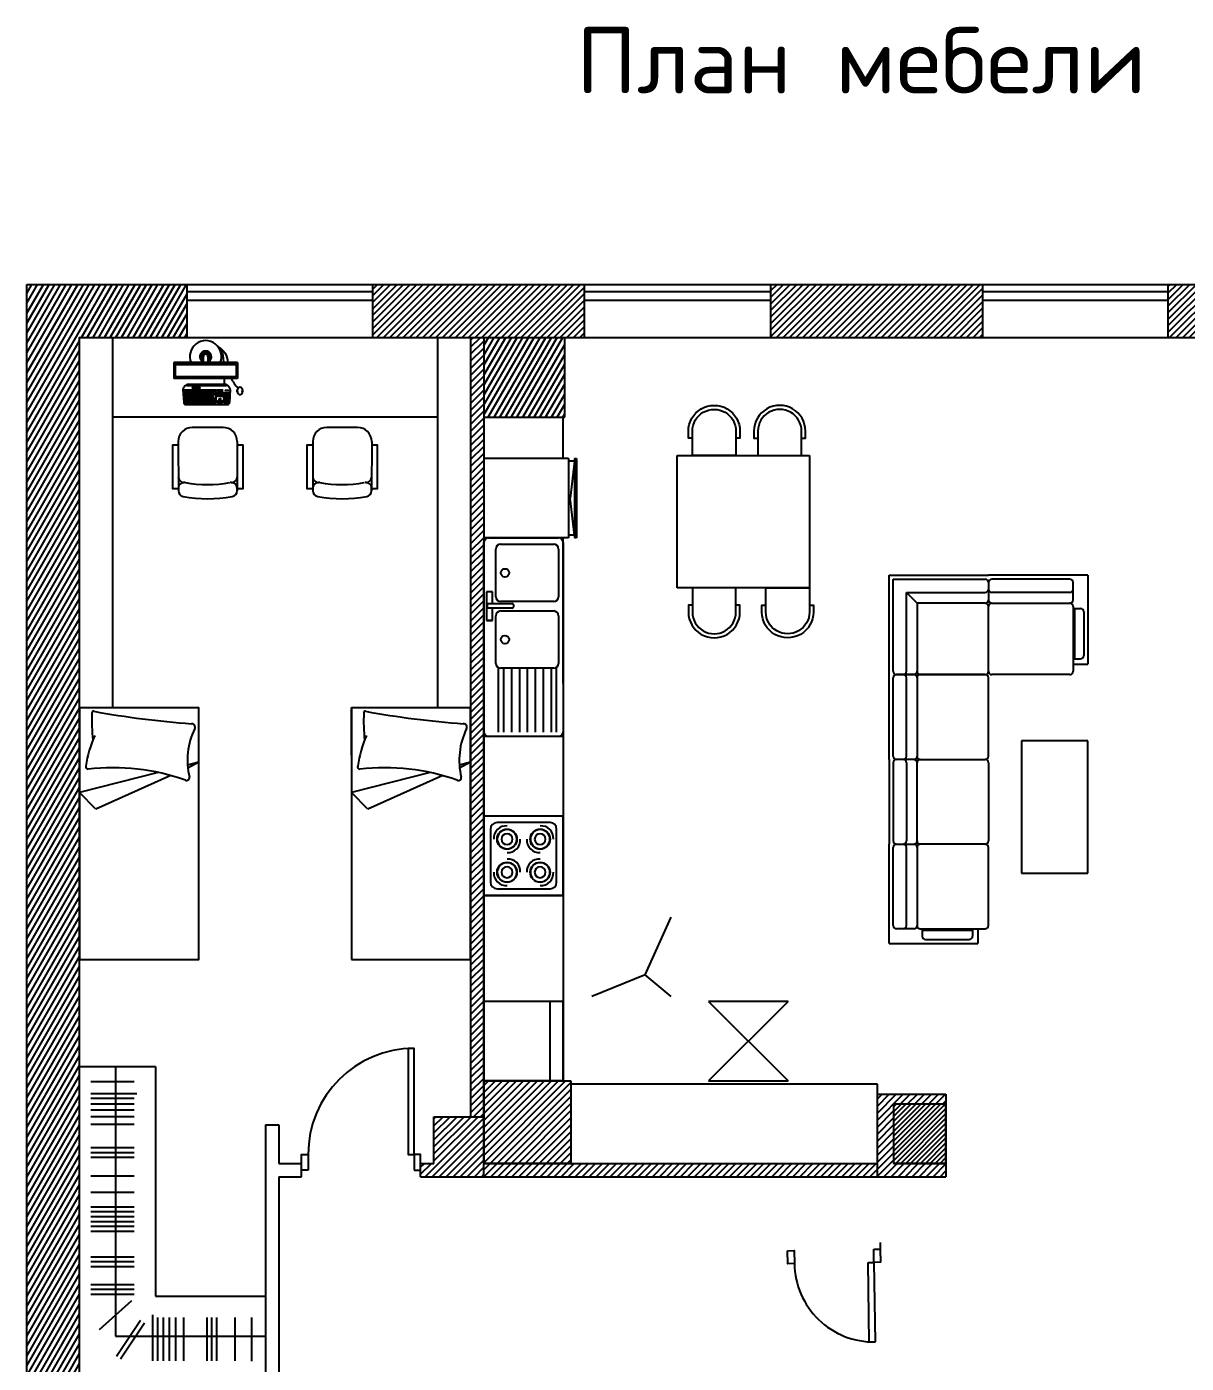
# Model space of a CAD drawing. Header units: millimetres. Extents: x 396 to 72702, y -25197 to 16014.
# Drawn here: x 21377 to 30137, y 5920 to 16014 of the extents above; entities that cross this region are included whole.
import ezdxf

# ---------------------------------------------------------------- set-up
doc = ezdxf.new("R2010")
doc.units = ezdxf.units.MM
doc.header["$MEASUREMENT"] = 0
doc.layers.add('AR doors', color=4, linetype='Continuous')
doc.layers.add('freecads.com', color=7, linetype='Continuous')
doc.styles.add('{18b73a54-fa43-428c-adcb-c1c7bbdf2c84}', font='Simplex.shx')

# ---------------------------------------------------------------- blocks, each defined once
blk = doc.blocks.new('ММГ12')
for p, q in [((-2780, 0), (-2030, 0)), ((-2780, 0), (-2780, -670)), ((-1390, 0), (-2030, 0)), ((-1390, 0), (-750, 0)), ((-750, 0), (0, 0)), ((0, 0), (0, -750)), ((-2670, -185), (-2670, -55)), ((-2645, -30), (-2055, -30)), ((-2030, -55), (-2030, -185)), ((-2030, -55), (-2030, -185)), ((-1415, -30), (-2005, -30)), ((-1390, -185), (-1390, -55)), ((-1390, -185), (-1390, -55)), ((-1365, -30), (-775, -30)), ((-750, -55), (-750, -185)), ((-750, -185), (-750, -55)), ((-725, -30), (-30, -30)), ((-30, -30), (-30, -725)), ((-2645, -130), (-2055, -130)), ((-1415, -130), (-2005, -130)), ((-1365, -130), (-775, -130)), ((-725, -130), (-135, -130)), ((-210, -210), (-132, -132)), ((-135, -130), (-135, -130)), ((-130, -135), (-130, -725)), ((-2750, -275), (-2750, -605)), ((-2680, -250), (-2725, -250)), ((-2680, -250), (-2680, -630)), ((-2670, -235), (-2670, -725)), ((-2055, -210), (-2645, -210)), ((-2030, -725), (-2030, -235)), ((-2030, -725), (-2030, -235)), ((-2005, -210), (-1415, -210)), ((-1390, -235), (-1390, -725)), ((-1390, -235), (-1390, -725)), ((-775, -210), (-1365, -210)), ((-750, -235), (-750, -725)), ((-750, -725), (-750, -235)), ((-210, -210), (-725, -210)), ((-210, -725), (-210, -210)), ((-2670, -670), (-2780, -670)), ((-2680, -630), (-2725, -630)), ((-2645, -750), (-2055, -750)), ((-1415, -750), (-2005, -750)), ((-1365, -750), (-775, -750)), ((-750, -1365), (-750, -775)), ((-725, -750), (-235, -750)), ((-725, -750), (-235, -750)), ((-210, -775), (-210, -1365)), ((-55, -750), (-185, -750)), ((-55, -750), (-185, -750)), ((-130, -1365), (-130, -775)), ((-30, -1365), (-30, -775)), ((0, -1500), (0, -750)), ((-1250, -1000), (-2250, -1000)), ((-2250, -1000), (-2250, -1500)), ((-1250, -1500), (-1250, -1000)), ((-235, -1390), (-725, -1390)), ((-670, -1390), (-670, -1500)), ((-630, -1400), (-630, -1445)), ((-250, -1400), (-630, -1400)), ((-250, -1400), (-250, -1445)), ((-185, -1390), (-55, -1390)), ((-2250, -1500), (-1250, -1500)), ((0, -1500), (-670, -1500)), ((-275, -1470), (-605, -1470))]:
    blk.add_line(p, q)
for centre, start, end in [((-2645, -55), 90, 180), ((-2055, -55), 0, 90), ((-2005, -55), 90, 180), ((-1415, -55), 0, 90), ((-1365, -55), 90, 180), ((-775, -55), 0, 90), ((-725, -55), 90, 180), ((-2645, -105), 180, 270), ((-2645, -185), 180, 270), ((-2055, -105), 270, 0), ((-2055, -185), 270, 0), ((-2005, -105), 180, 270), ((-2005, -185), 180, 270), ((-1415, -105), 270, 0), ((-1415, -185), 270, 0), ((-1365, -105), 180, 270), ((-1365, -185), 180, 270), ((-775, -105), 270, 0), ((-775, -185), 270, 0), ((-725, -105), 180, 270), ((-725, -185), 180, 270), ((-135, -105), 270, 283.0519), ((-105, -135), 166.9481, 180), ((-2725, -275), 90, 180), ((-2645, -235), 90, 180), ((-2055, -235), 0, 90), ((-2005, -235), 90, 180), ((-1415, -235), 0, 90), ((-1365, -235), 90, 180), ((-775, -235), 0, 90), ((-725, -235), 90, 180), ((-2725, -605), 180, 270), ((-2645, -725), 180, 270), ((-2055, -725), 270, 0), ((-2005, -725), 180, 270), ((-1415, -725), 270, 0), ((-1365, -725), 180, 270), ((-775, -725), 270, 0), ((-725, -725), 180, 270), ((-725, -775), 90, 180), ((-235, -725), 270, 0), ((-235, -775), 0, 90), ((-185, -725), 180, 270), ((-185, -775), 90, 180), ((-105, -725), 180, 270), ((-105, -775), 90, 180), ((-55, -725), 270, 0), ((-55, -775), 0, 90), ((-725, -1365), 180, 270), ((-235, -1365), 270, 0), ((-185, -1365), 180, 270), ((-105, -1365), 180, 270), ((-55, -1365), 270, 0), ((-605, -1445), 180, 270), ((-275, -1445), 270, 0)]:
    blk.add_arc(centre, 25, start, end)

msp = doc.modelspace()

# ---------------------------------------------------------------- hatches: boundary and pattern name
at = {"true_color": 0x000000, "transparency": 33554653}
h = msp.add_hatch(dxfattribs=at)
h.set_pattern_fill('ANSI31', color=18, scale=300, angle=15)
h.paths.add_polyline_path([(22506.52, 1142.12), (22506.52, 1542.12), (22116.52, 1542.12), (22116.52, 1817.12), (21776.52, 1817.12), (21776.52, 2242.12), (21776.52, 4142.12), (21776.52, 4940.17), (21776.52, 5225.16), (21776.52, 13667.62), (22587.76, 13667.62), (22587.76, 14067.62), (21376.52, 14067.62), (21376.52, 1142.12)])
at = {"transparency": 33554653}
h = msp.add_hatch(dxfattribs=at)
h.set_pattern_fill('ANSI31', color=250, scale=280)
h.set_pattern_definition([(45, (-63563.183, 17702.284), (-24.748737, 24.748737), [])])
h.paths.add_polyline_path([(25590.59, 13667.62), (25590.59, 14067.62), (23991.02, 14067.62), (23991.02, 13667.62)])
h.paths.add_polyline_path([(28600.8, 13667.62), (28600.8, 14067.62), (26998.7, 14067.62), (26998.7, 13667.62)])
h.paths.add_polyline_path([(31646.43, 13667.62), (31646.43, 14067.62), (30001.26, 14067.62), (30001.26, 13667.62)])
at = {"true_color": 0x000000, "transparency": 33554653}
h = msp.add_hatch(dxfattribs=at)
h.set_pattern_fill('ANSI31', color=18, scale=300)
h.paths.add_polyline_path([(24830.22, 12117.78), (24830.22, 13667.62), (24730.22, 13667.62), (24730.22, 7782.07), (24758.36, 7782.07), (24830.22, 7782.07), (24830.22, 8053.47), (24830.22, 11653.47)])
h = msp.add_hatch(dxfattribs=at)
h.set_pattern_fill('ANSI31', color=18, scale=300, angle=15)
h.paths.add_polyline_path([(25440.88, 13667.62), (24830.22, 13667.62), (24830.22, 13065.29), (25440.88, 13065.29)])
h = msp.add_hatch()
h.set_pattern_fill('HEX', color=256, scale=22.169643, angle=315, style=0)
h.set_pattern_definition([(315, (18533.069, 25580.49), (3.3940196, 3.3940196), [2.7712054, -5.5424108]), (75, (18533.069, 25580.49), (-4.636317, 1.2422974), [2.7712054, -5.5424108]), (15, (18535.0284, 25578.5306), (-1.2422974, 4.636317), [2.7712054, -5.5424108])])
h.paths.add_polyline_path([(22711.52, 13483.42), (22711.52, 13493.28, -3.82341599), (22745.54, 13493.28), (22745.54, 13483.42, 4.92437172)])
h = msp.add_hatch(dxfattribs=at)
h.set_pattern_fill('ANSI31', color=18, scale=300)
h.paths.add_polyline_path([(25488.22, 8053.47), (24830.22, 8053.47), (24830.22, 7429.47), (25488.22, 7429.47)])
h.paths.add_polyline_path([(27803.66, 7329.47), (28321.3, 7329.47), (28321.3, 7429.47), (27925.8, 7429.47), (27925.8, 7876.97), (28321.3, 7876.97), (28321.3, 7952.69), (27803.66, 7952.69)])
h.paths.add_polyline_path([(30730.8, 7979.47), (30730.8, 7789.47), (31097.95, 7789.47), (31097.95, 7979.47)])
h = msp.add_hatch(dxfattribs=at)
h.set_pattern_fill('ANSI31', color=18, scale=210)
h.set_pattern_definition([(45, (-64122.702, 17860.47), (-18.561553, 18.561553), [])])
h.paths.add_polyline_path([(27925.8, 7429.47), (28321.3, 7429.47), (28321.3, 7876.97), (27925.8, 7876.97)])
h = msp.add_hatch(dxfattribs=at)
h.set_pattern_fill('ANSI31', color=18, scale=300)
h.set_pattern_definition([(45, (-63563.183, 17702.284), (-26.516504, 26.516504), [])])
h.paths.add_polyline_path([(24830.22, 7782.07), (24758.36, 7782.07), (24452.87, 7782.07), (24452.87, 7429.47), (24352.82, 7429.47), (24352.82, 7379.47), (24352.82, 7329.47), (24830.22, 7329.47)])
h = msp.add_hatch(dxfattribs=at)
h.set_pattern_fill('ANSI31', color=18, scale=300)
h.paths.add_polyline_path([(27803.66, 7429.47), (24830.22, 7429.47), (24830.22, 7329.47), (27803.66, 7329.47)])

# ---------------------------------------------------------------- linework, layer by layer
for p, q in [((21376.52, 14067.62), (22587.76, 14067.62)), ((21376.52, 1142.12), (21376.52, 14067.62)), ((22587.76, 13667.62), (22587.76, 14067.62)), ((23991.02, 13667.62), (23991.02, 14067.62)), ((23991.02, 14067.62), (25590.59, 14067.62)), ((25590.59, 13667.62), (25590.59, 14067.62)), ((26998.7, 13667.62), (26998.7, 14067.62)), ((26998.7, 14067.62), (28600.8, 14067.62)), ((28600.8, 13667.62), (28600.8, 14067.62)), ((30001.26, 13667.62), (30001.26, 14067.62)), ((30001.26, 14067.62), (31646.43, 14067.62)), ((21776.52, 13667.62), (22587.76, 13667.62)), ((21776.52, 2242.12), (21776.52, 13667.62)), ((22026.52, 10870.67), (22026.52, 13667.62)), ((23991.02, 13667.62), (25590.59, 13667.62)), ((24480.22, 13667.62), (24480.22, 10870.67)), ((24730.22, 13667.62), (24730.22, 7782.07)), ((24830.22, 13667.62), (24830.22, 7429.47)), ((25440.88, 13065.29), (25440.88, 13667.62)), ((26998.7, 13667.62), (28600.8, 13667.62)), ((22967.96, 13477.69), (22489.1, 13477.69)), ((22489.1, 13477.69), (22489.1, 13358.69)), ((22967.96, 13470.06), (22489.1, 13470.06)), ((22959.09, 13461.57), (22497.97, 13461.57)), ((22497.97, 13461.57), (22497.97, 13369.46)), ((22711.52, 13477.69), (22711.52, 13523.58)), ((22745.54, 13523.58), (22745.54, 13477.69)), ((22959.09, 13461.57), (22959.09, 13369.46)), ((22967.96, 13477.69), (22967.96, 13358.69)), ((22967.96, 13358.69), (22489.1, 13358.69)), ((22959.09, 13369.46), (22497.97, 13369.46)), ((22557.11, 13273.2), (22562.38, 13175.78)), ((22564.38, 13271.13), (22564.83, 13262.74)), ((22566.04, 13272.87), (22806.72, 13272.87)), ((22566.13, 13250.93), (22566.58, 13242.54)), ((22566.49, 13261.17), (22806.72, 13261.17)), ((22567.01, 13234.74), (22567.46, 13226.35)), ((22567.79, 13252.68), (22806.72, 13252.68)), ((22568.24, 13240.98), (22806.72, 13240.98)), ((22568.66, 13236.49), (22806.72, 13236.49)), ((22569.12, 13224.78), (22786.45, 13224.78)), ((22578.05, 13261.17), (22578.05, 13272.87)), ((22583.85, 13240.98), (22583.85, 13252.68)), ((22586.33, 13314.52), (22884.71, 13314.52)), ((22586.33, 13314.52), (22586.33, 13304.05)), ((22586.33, 13304.05), (22884.71, 13304.05)), ((22587.94, 13224.78), (22587.94, 13236.49)), ((22594.27, 13261.17), (22594.27, 13272.87)), ((22600.07, 13240.98), (22600.07, 13252.68)), ((22603.96, 13224.78), (22603.96, 13236.49)), ((22610.28, 13261.17), (22610.28, 13272.87)), ((22616.08, 13240.98), (22616.08, 13252.68)), ((22619.97, 13224.78), (22619.97, 13236.49)), ((22626.3, 13261.17), (22626.3, 13272.87)), ((22632.1, 13240.98), (22632.1, 13252.68)), ((22635.99, 13224.78), (22635.99, 13236.49)), ((22642.31, 13261.17), (22642.31, 13272.87)), ((22648.11, 13240.98), (22648.11, 13252.68)), ((22652, 13224.78), (22652, 13236.49)), ((22658.33, 13261.17), (22658.33, 13272.87)), ((22664.13, 13240.98), (22664.13, 13252.68)), ((22668.02, 13224.78), (22668.02, 13236.49)), ((22674.34, 13261.17), (22674.34, 13272.87)), ((22680.14, 13240.98), (22680.14, 13252.68)), ((22684.03, 13224.78), (22684.03, 13236.49)), ((22690.36, 13261.17), (22690.36, 13272.87)), ((22696.16, 13240.98), (22696.16, 13252.68)), ((22700.05, 13224.78), (22700.05, 13236.49)), ((22706.37, 13261.17), (22706.37, 13272.87)), ((22712.17, 13240.98), (22712.17, 13252.68)), ((22716.06, 13224.78), (22716.06, 13236.49)), ((22722.39, 13261.17), (22722.39, 13272.87)), ((22728.19, 13240.98), (22728.19, 13252.68)), ((22732.08, 13224.78), (22732.08, 13236.49)), ((22738.4, 13261.17), (22738.4, 13272.87)), ((22744.2, 13240.98), (22744.2, 13252.68)), ((22748.09, 13224.78), (22748.09, 13236.49)), ((22754.42, 13261.17), (22754.42, 13272.87)), ((22760.22, 13240.98), (22760.22, 13252.68)), ((22764.11, 13224.78), (22764.11, 13236.49)), ((22770.43, 13261.17), (22770.43, 13272.87)), ((22776.23, 13240.98), (22776.23, 13252.68)), ((22778.03, 13224.78), (22778.03, 13236.49)), ((22786.45, 13261.17), (22786.45, 13272.87)), ((22786.45, 13208.59), (22786.45, 13224.78)), ((22792.25, 13240.98), (22792.25, 13252.68)), ((22808.37, 13262.83), (22808.37, 13271.21)), ((22808.37, 13242.63), (22808.37, 13251.02)), ((22808.37, 13210.25), (22808.37, 13234.83)), ((22816.86, 13262.83), (22816.86, 13271.21)), ((22816.86, 13242.63), (22816.86, 13251.02)), ((22816.86, 13226.44), (22816.86, 13234.83)), ((22818.52, 13272.87), (22854.68, 13272.87)), ((22818.52, 13261.17), (22854.68, 13261.17)), ((22818.52, 13252.68), (22854.68, 13252.68)), ((22818.52, 13240.98), (22854.68, 13240.98)), ((22818.52, 13236.49), (22854.68, 13236.49)), ((22818.52, 13224.78), (22854.68, 13224.78)), ((22830.02, 13261.17), (22830.02, 13272.87)), ((22830.02, 13240.98), (22830.02, 13252.68)), ((22830.02, 13224.78), (22830.02, 13236.49)), ((22843.18, 13261.17), (22843.18, 13272.87)), ((22843.18, 13240.98), (22843.18, 13252.68)), ((22843.18, 13224.78), (22843.18, 13236.49)), ((22856.34, 13262.83), (22856.34, 13271.21)), ((22856.34, 13242.63), (22856.34, 13251.02)), ((22856.34, 13226.44), (22856.34, 13234.83)), ((22864.83, 13242.63), (22864.83, 13251.02)), ((22864.83, 13226.44), (22864.83, 13234.83)), ((22866.49, 13252.68), (22903.26, 13252.68)), ((22866.49, 13240.98), (22902.81, 13240.98)), ((22866.49, 13236.49), (22902.38, 13236.49)), ((22866.49, 13224.78), (22891.86, 13224.78)), ((22873.84, 13240.98), (22873.84, 13252.68)), ((22873.84, 13224.78), (22873.84, 13236.49)), ((22882.85, 13240.98), (22882.85, 13252.68)), ((22882.85, 13224.78), (22882.85, 13236.49)), ((22884.71, 13314.52), (22884.71, 13304.05)), ((22891.86, 13240.98), (22891.86, 13252.68)), ((22891.86, 13208.59), (22891.86, 13236.49)), ((22904.04, 13234.74), (22902.71, 13210.16)), ((22904.92, 13250.93), (22904.46, 13242.54)), ((22913.93, 13273.2), (22908.67, 13175.78)), ((22967.2, 13255.91), (22967.2, 13272.18)), ((23006.49, 13272.18), (23006.49, 13255.91)), ((22567.88, 13218.55), (22568.34, 13210.16)), ((22568.76, 13202.35), (22569.21, 13193.97)), ((22569.54, 13220.3), (22786.45, 13220.3)), ((22569.63, 13186.16), (22570.09, 13177.77)), ((22569.99, 13208.59), (22806.72, 13208.59)), ((22570.41, 13204.1), (22806.72, 13204.1)), ((22570.87, 13192.4), (22806.72, 13192.4)), ((22571.29, 13187.91), (22806.72, 13187.91)), ((22571.74, 13176.2), (22806.72, 13176.2)), ((22577.01, 13161.15), (22894.04, 13161.15)), ((22578.05, 13208.59), (22578.05, 13220.3)), ((22584.24, 13176.2), (22584.24, 13187.91)), ((22594.27, 13208.59), (22594.27, 13220.3)), ((22594.27, 13192.4), (22594.27, 13204.1)), ((22600.45, 13176.2), (22600.45, 13187.91)), ((22610.28, 13208.59), (22610.28, 13220.3)), ((22610.28, 13192.4), (22610.28, 13204.1)), ((22616.47, 13176.2), (22616.47, 13187.91)), ((22626.3, 13208.59), (22626.3, 13220.3)), ((22626.3, 13192.4), (22626.3, 13204.1)), ((22642.31, 13208.59), (22642.31, 13220.3)), ((22642.31, 13192.4), (22642.31, 13204.1)), ((22658.33, 13208.59), (22658.33, 13220.3)), ((22658.33, 13192.4), (22658.33, 13204.1)), ((22674.34, 13208.59), (22674.34, 13220.3)), ((22674.34, 13192.4), (22674.34, 13204.1)), ((22690.36, 13208.59), (22690.36, 13220.3)), ((22690.36, 13192.4), (22690.36, 13204.1)), ((22706.37, 13208.59), (22706.37, 13220.3)), ((22706.37, 13192.4), (22706.37, 13204.1)), ((22722.39, 13208.59), (22722.39, 13220.3)), ((22722.39, 13192.4), (22722.39, 13204.1)), ((22738.4, 13208.59), (22738.4, 13220.3)), ((22738.4, 13192.4), (22738.4, 13204.1)), ((22744.59, 13176.2), (22744.59, 13187.91)), ((22754.42, 13208.59), (22754.42, 13220.3)), ((22754.42, 13192.4), (22754.42, 13204.1)), ((22760.6, 13176.2), (22760.6, 13187.91)), ((22770.43, 13208.59), (22770.43, 13220.3)), ((22770.43, 13192.4), (22770.43, 13204.1)), ((22776.62, 13176.2), (22776.62, 13187.91)), ((22792.63, 13176.2), (22792.63, 13187.91)), ((22808.37, 13194.06), (22808.37, 13202.44)), ((22808.37, 13177.86), (22808.37, 13186.25)), ((22816.86, 13177.86), (22816.86, 13186.25)), ((22818.52, 13187.91), (22854.68, 13187.91)), ((22818.52, 13176.2), (22854.68, 13176.2)), ((22830.02, 13194.06), (22830.02, 13202.44)), ((22830.02, 13176.2), (22830.02, 13187.91)), ((22831.68, 13204.1), (22841.52, 13204.1)), ((22831.68, 13192.4), (22841.52, 13192.4)), ((22843.18, 13194.06), (22843.18, 13202.44)), ((22843.18, 13176.2), (22843.18, 13187.91)), ((22856.34, 13177.86), (22856.34, 13186.25)), ((22864.83, 13210.25), (22864.83, 13218.64)), ((22864.83, 13194.06), (22864.83, 13202.44)), ((22864.83, 13177.86), (22864.83, 13186.25)), ((22866.49, 13220.3), (22891.86, 13220.3)), ((22866.49, 13208.59), (22901.06, 13208.59)), ((22866.49, 13204.1), (22900.63, 13204.1)), ((22866.49, 13192.4), (22891.86, 13192.4)), ((22866.49, 13187.91), (22891.86, 13187.91)), ((22866.49, 13176.2), (22899.3, 13176.2)), ((22873.84, 13208.59), (22873.84, 13220.3)), ((22873.84, 13192.4), (22873.84, 13204.1)), ((22873.84, 13176.2), (22873.84, 13187.91)), ((22882.85, 13208.59), (22882.85, 13220.3)), ((22882.85, 13192.4), (22882.85, 13204.1)), ((22882.85, 13176.2), (22882.85, 13187.91)), ((22891.86, 13176.2), (22891.86, 13204.1)), ((22902.29, 13202.35), (22900.96, 13177.77)), ((22026.52, 13067.62), (24480.22, 13067.62)), ((24830.22, 13065.29), (25440.88, 13065.29)), ((22521.14, 12881.65), (22522, 12509.28)), ((22966.84, 12881.65), (22965.98, 12509.28)), ((23537.26, 12881.65), (23538.12, 12509.28)), ((23982.96, 12881.65), (23982.1, 12509.28)), ((27217.96, 11776.78), (26888.22, 11776.78)), ((21776.52, 10513.49), (21776.52, 10870.67)), ((23830.22, 10513.49), (23830.22, 10870.67)), ((22676.52, 10458.93), (22591.81, 10437.55)), ((22676.52, 10458.93), (22593.68, 10415.35)), ((24730.22, 10458.93), (24645.51, 10437.55)), ((24730.22, 10458.93), (24647.39, 10415.35)), ((22370.69, 10381.74), (21776.27, 10231.72)), ((22465.99, 10358.33), (21899.56, 10105.41)), ((24424.4, 10381.74), (23829.97, 10231.72)), ((24519.7, 10358.33), (23953.27, 10105.41)), ((21899.56, 10105.41), (21776.52, 10231.78)), ((23953.27, 10105.41), (23830.22, 10231.78)), ((26049.33, 8854.94), (26246.3, 9290.09)), ((26049.33, 8854.94), (25646.3, 8690.09)), ((26246.3, 8690.09), (26049.33, 8854.94)), ((25330.22, 8053.47), (25330.22, 8653.47)), ((25430.22, 8053.47), (25430.22, 8653.47)), ((21776.52, 8162.89), (22349.52, 8162.89)), ((25430.22, 8053.47), (25488.22, 8053.47)), ((27803.66, 8029.47), (25488.22, 8029.47)), ((26528.44, 8053.47), (27128.44, 8053.47)), ((27803.66, 7429.47), (27803.66, 8029.47)), ((27803.66, 7329.47), (27803.66, 7952.69)), ((27803.66, 7952.69), (28321.3, 7952.69)), ((28321.3, 7952.69), (28321.3, 7329.47)), ((24452.87, 7429.47), (24452.87, 7782.07)), ((24452.87, 7782.07), (24758.36, 7782.07)), ((24758.36, 7782.07), (24830.22, 7782.07)), ((23180.88, 7722.36), (23180.88, 7078.86)), ((23280.88, 7722.36), (23280.88, 7429.47)), ((23280.88, 7429.47), (23452.82, 7429.47)), ((23452.82, 7329.47), (23452.82, 7429.47)), ((24352.82, 7429.47), (24452.87, 7429.47)), ((24352.82, 7329.47), (24352.82, 7429.47)), ((24830.22, 7429.47), (27803.66, 7429.47)), ((23280.88, 7329.47), (23452.82, 7329.47)), ((23280.88, 7329.47), (23280.88, 5853.97)), ((24352.82, 7329.47), (28321.3, 7329.47)), ((23180.88, 7078.86), (23180.88, 5853.97)), ((27825.11, 6831.74), (27825.11, 6731.74))]:
    msp.add_line(p, q)
at = {"color": 152, "true_color": 0x2776bb}
for p, q in [((22587.76, 14067.62), (23991.02, 14067.62)), ((25590.59, 14067.62), (26998.7, 14067.62)), ((28600.8, 14067.62), (30001.26, 14067.62)), ((22587.76, 14014.28), (23991.02, 14014.28)), ((22587.76, 13950.28), (23991.02, 13950.28)), ((25590.59, 14014.28), (26998.7, 14014.28)), ((25590.59, 13950.28), (26998.7, 13950.28)), ((28600.8, 14014.28), (30001.26, 14014.28)), ((28600.8, 13950.28), (30001.26, 13950.28)), ((22587.76, 13667.62), (23991.02, 13667.62)), ((25590.59, 13667.62), (26998.7, 13667.62)), ((28600.8, 13667.62), (30001.26, 13667.62))]:
    msp.add_line(p, q, dxfattribs=at)
at = {"color": 7}
for p, q in [((30001.26, 13667.62), (31646.43, 13667.62)), ((25430.22, 12753.78), (25430.22, 13065.29)), ((24830.22, 12753.78), (24830.22, 12153.78)), ((25470.22, 12753.78), (25470.22, 12153.78)), ((26289.97, 11776.78), (26289.97, 12776.78)), ((26289.97, 12776.78), (27289.97, 12776.78)), ((27289.97, 12776.78), (27289.97, 11593.44)), ((25430.22, 11653.47), (25430.22, 12153.78)), ((27289.97, 11776.78), (26289.97, 11776.78)), ((22047.52, 8162.89), (22047.52, 6124.97)), ((22187.84, 8046.38), (21859.84, 8046.38)), ((24830.22, 7329.47), (24830.22, 8053.47)), ((25488.22, 8053.47), (25488.22, 7429.47)), ((22188.52, 7956.39), (21860.52, 7956.39)), ((22188.52, 7920.39), (21860.52, 7920.39)), ((22188.52, 7877.39), (21860.52, 7877.39)), ((22208.02, 7956.39), (21880.02, 7956.39)), ((28321.3, 7876.97), (27925.8, 7876.97)), ((27925.8, 7876.97), (27925.8, 7429.47)), ((28321.3, 7429.47), (28321.3, 7876.97)), ((22188.52, 7831.89), (21860.52, 7831.89)), ((22188.52, 7782.39), (21860.52, 7782.39)), ((22188.52, 7723.39), (21860.52, 7723.39)), ((23180.88, 7722.36), (23280.88, 7722.36)), ((22188.52, 7546.89), (21860.52, 7546.89)), ((22188.52, 7510.89), (21860.52, 7510.89)), ((22188.52, 7474.39), (21860.52, 7474.39)), ((25488.22, 7429.47), (24830.22, 7429.47)), ((27925.8, 7429.47), (28321.3, 7429.47)), ((28321.3, 7429.47), (27925.8, 7429.47)), ((22188.52, 7333.89), (21860.52, 7333.89)), ((22188.52, 7209.39), (21860.52, 7209.39)), ((22188.52, 7099.89), (21860.52, 7099.89)), ((22188.52, 7063.89), (21860.52, 7063.89)), ((22188.52, 7027.39), (21860.52, 7027.39)), ((22188.52, 6988.39), (21860.52, 6988.39)), ((22188.52, 6952.39), (21860.52, 6952.39)), ((22188.52, 6915.89), (21860.52, 6915.89)), ((22188.52, 6721.89), (21860.52, 6721.89)), ((22188.52, 6685.89), (21860.52, 6685.89)), ((22188.52, 6649.39), (21860.52, 6649.39)), ((22188.52, 6512.39), (21860.52, 6512.39)), ((22188.52, 6476.39), (21860.52, 6476.39)), ((22188.52, 6439.89), (21860.52, 6439.89)), ((21926.18, 6176.34), (22170.09, 6395.65)), ((22327.38, 6285.47), (22327.38, 5957.47)), ((22327.38, 6265.97), (22327.38, 5937.97)), ((22363.38, 6265.97), (22363.38, 5937.97)), ((22406.38, 6265.97), (22406.38, 5937.97)), ((22451.88, 6265.97), (22451.88, 5937.97)), ((22501.38, 6265.97), (22501.38, 5937.97)), ((22560.38, 6265.97), (22560.38, 5937.97)), ((22736.88, 6265.97), (22736.88, 5937.97)), ((22772.88, 6265.97), (22772.88, 5937.97)), ((22809.38, 6265.97), (22809.38, 5937.97)), ((22949.88, 6265.97), (22949.88, 5937.97)), ((23074.38, 6264.96), (23074.38, 5936.96)), ((22055.52, 5972.89), (22235.86, 6246.86)), ((22086.01, 5952.82), (22266.35, 6226.79)), ((22047.52, 6124.97), (23180.88, 6124.97))]:
    msp.add_line(p, q, dxfattribs=at)
at = {"color": 0, "linetype": 'ByBlock'}
for p, q in [((25470.22, 12753.78), (24830.22, 12753.78)), ((25470.22, 12153.78), (24830.22, 12153.78)), ((25430.22, 11053.47), (25430.22, 11653.47)), ((25430.22, 10653.47), (24830.22, 10653.47)), ((25430.22, 10053.47), (24830.22, 10053.47)), ((25430.22, 9453.47), (24830.22, 9453.47)), ((27128.44, 8653.47), (26528.44, 8653.47)), ((27128.44, 8653.47), (26528.44, 8053.47)), ((26528.44, 8653.47), (27128.44, 8053.47))]:
    msp.add_line(p, q, dxfattribs=at)
at = {"color": 0}
for p, q in [((25515.22, 12733.78), (25470.22, 12733.78)), ((25515.22, 12753.78), (25530.22, 12753.78)), ((25515.22, 12753.78), (25515.22, 12153.78)), ((25530.22, 12753.78), (25530.22, 12153.78)), ((25515.22, 12173.78), (25470.22, 12173.78)), ((25530.22, 12153.78), (25515.22, 12153.78))]:
    msp.add_line(p, q, dxfattribs=at)
at = {"color": 0, "ltscale": 600}
for p, q in [((24830.22, 10053.47), (24830.22, 9453.47)), ((25430.22, 10053.47), (24830.22, 10053.47)), ((25330.22, 10003.47), (24930.22, 10003.47)), ((25430.22, 9453.47), (25430.22, 10053.47)), ((24880.22, 9953.47), (24880.22, 9553.47)), ((25380.22, 9553.47), (25380.22, 9953.47)), ((24930.22, 9503.47), (25330.22, 9503.47)), ((24830.22, 9453.47), (25430.22, 9453.47))]:
    msp.add_line(p, q, dxfattribs=at)
at = {"color": 7}
for points in [[(21776.52, 13059.62), (21776.52, 13667.62), (22587.76, 13667.62)], [(23991.02, 13667.62), (24642.52, 13667.62)], [(21776.52, 5853.97), (21776.52, 5853.97), (21776.52, 8625.89)], [(22349.52, 8162.89), (22349.52, 6426.97)], [(22349.52, 6426.97), (23180.88, 6426.97), (23180.88, 5853.97)]]:
    msp.add_lwpolyline(points, dxfattribs=at)
for points in [[(26405.87, 12907.83), (26375.89, 12907.83), (26375.89, 12959.61, -1.00134264), (26765.06, 12959.61), (26765.06, 12907.83), (26735.08, 12907.83)], [(27230.25, 12907.83), (27260.22, 12907.83), (27260.22, 12959.61, 1.00134264), (26871.06, 12959.61), (26871.06, 12907.83), (26901.03, 12907.83)], [(22966.84, 12881.65, 0.41421356), (22860.43, 12988.06), (22627.56, 12988.06, 0.41421356), (22521.14, 12881.65)], [(23982.96, 12881.65, 0.41421356), (23876.55, 12988.06), (23643.68, 12988.06, 0.41421356), (23537.26, 12881.65)], [(22521.14, 12615.94, 0.41705579), (22565.91, 12571.61, 0.41137704)], [(22522, 12527.27), (22522, 12509.28, 0.36607548), (22558.97, 12465.56, 0.0842751), (22929.02, 12465.56, 0.36607548), (22965.98, 12509.28), (22965.98, 12527.27, 0.46491963), (22914.14, 12570.97)], [(22922.07, 12571.61, 0.41705579), (22966.84, 12615.94)], [(23537.26, 12615.94, 0.41705579), (23582.03, 12571.61, 0.41137704)], [(23538.12, 12527.27), (23538.12, 12509.28, 0.36607548), (23575.09, 12465.56, 0.0842751), (23945.14, 12465.56, 0.36607548), (23982.1, 12509.28), (23982.1, 12527.27, 0.46491963), (23930.27, 12570.97)], [(23938.2, 12571.61, 0.41705579), (23982.96, 12615.94)], [(26405.87, 11645.74), (26375.89, 11645.74), (26375.89, 11593.96, 1.00134264), (26765.06, 11593.96), (26765.06, 11645.74), (26735.08, 11645.74)], [(27289.97, 11645.74), (27319.95, 11645.74), (27319.95, 11593.96, -1.00134264), (26930.78, 11593.96), (26930.78, 11645.74), (26960.76, 11645.74)]]:
    msp.add_lwpolyline(points, format="xyb")
for points in [[(26735.08, 12776.78), (26405.87, 12776.78), (26405.87, 12907.83), (26405.87, 12959.61, -1.00158714), (26735.08, 12959.61)], [(26901.03, 12776.78), (27230.25, 12776.78), (27230.25, 12907.83), (27230.25, 12959.61, 1.00158714), (26901.03, 12959.61)], [(26735.08, 11776.78), (26405.87, 11776.78), (26405.87, 11645.74), (26405.87, 11593.96, 1.00158714), (26735.08, 11593.96)], [(26960.76, 11776.78), (27289.97, 11776.78), (27289.97, 11645.74), (27289.97, 11593.96, -1.00158714), (26960.76, 11593.96)]]:
    msp.add_lwpolyline(points, format="xyb", close=True)
for points in [[(22521.14, 12855.07), (22476.8, 12855.07), (22476.8, 12527.82), (22521.14, 12527.82)], [(22966.84, 12527.82), (23011.18, 12527.82), (23011.18, 12855.07), (22966.84, 12855.07)], [(23537.26, 12855.07), (23492.93, 12855.07), (23492.93, 12527.82), (23537.26, 12527.82)], [(23982.96, 12527.82), (24027.3, 12527.82), (24027.3, 12855.07), (23982.96, 12855.07)], [(24303.4, 7498.07), (24303.4, 8298.65), (24258.92, 8298.65), (24258.92, 7498.07), (24303.4, 7498.07)]]:
    msp.add_lwpolyline(points)
at = {"color": 0}
for points in [[(25515.22, 12733.78), (25483.33, 12453.78)], [(25515.22, 12173.78), (25483.33, 12453.78)]]:
    msp.add_lwpolyline(points, dxfattribs=at)
at = {"color": 0, "linetype": 'ByBlock'}
msp.add_lwpolyline([(25430.22, 11653.47), (25430.22, 11653.47), (25430.22, 11053.47), (25430.22, 11053.47), (25430.22, 8053.47), (24830.22, 8053.47), (24830.22, 11653.47)], dxfattribs=at)
for points in [[(21776.52, 8970.67), (22676.52, 8970.67), (22676.52, 10870.67), (21776.52, 10870.67)], [(23830.22, 8970.67), (24730.22, 8970.67), (24730.22, 10870.67), (23830.22, 10870.67)], [(24830.22, 8053.47), (25430.22, 8053.47), (25430.22, 8653.47), (24830.22, 8653.47)], [(27733.05, 6681.74), (27777.39, 6682.44), (27786.8, 6081.38), (27742.46, 6080.69)]]:
    msp.add_lwpolyline(points, close=True)
for centre in [(22631.52, 13286.91), (22640.01, 13286.91), (22648.5, 13286.91), (22657, 13286.91), (22665.49, 13286.91), (22673.98, 13286.91), (22682.47, 13286.91), (22879.3, 13267.83), (22887.8, 13267.83), (22896.29, 13267.83)]:
    msp.add_circle(centre, 1.95)
at = {"color": 0, "ltscale": 600}
for centre in [(25005.22, 9878.47), (25255.22, 9878.47), (25005.22, 9628.47), (25255.22, 9628.47)]:
    msp.add_circle(centre, 75, dxfattribs=at)
for centre, radius, start, end in [((22728.53, 13523.58), 119.72, 337.459842, 202.540158), ((22728.53, 13523.58), 43.62, 292.958105, 247.041895), ((22728.53, 13523.58), 34.75, 299.314334, 240.685666), ((22728.53, 13523.58), 25.88, 311.098706, 228.901294), ((22728.53, 13523.58), 17.01, 0, 180), ((22586.33, 13274.78), 29.26, 90, 183.094081), ((22566.04, 13271.21), 1.66, 89.999999, 183.094081), ((22566.49, 13262.83), 1.66, 183.094081, 269.999999), ((22567.79, 13251.02), 1.66, 89.999999, 183.094081), ((22568.24, 13242.63), 1.66, 183.094081, 269.999999), ((22568.66, 13234.83), 1.66, 89.999999, 183.094081), ((22569.12, 13226.44), 1.66, 183.094081, 269.999999), ((22806.72, 13271.21), 1.66, 359.999999, 89.999999), ((22806.72, 13262.83), 1.66, 269.999999, 359.999999), ((22806.72, 13251.02), 1.66, 359.999999, 89.999999), ((22806.72, 13242.63), 1.66, 269.999999, 359.999999), ((22806.72, 13234.83), 1.66, 359.999999, 89.999999), ((22818.52, 13271.21), 1.66, 89.999999, 179.999999), ((22818.52, 13262.83), 1.66, 179.999999, 269.999999), ((22818.52, 13251.02), 1.66, 89.999999, 179.999999), ((22818.52, 13242.63), 1.66, 179.999999, 269.999999), ((22818.52, 13234.83), 1.66, 89.999999, 179.999999), ((22818.52, 13226.44), 1.66, 179.999999, 269.999999), ((22854.68, 13271.21), 1.66, 359.999999, 89.999999), ((22854.68, 13262.83), 1.66, 269.999999, 359.999999), ((22854.68, 13251.02), 1.66, 359.999999, 89.999999), ((22854.68, 13242.63), 1.66, 269.999999, 359.999999), ((22854.68, 13234.83), 1.66, 359.999999, 89.999999), ((22854.68, 13226.44), 1.66, 269.999999, 359.999999), ((22866.49, 13251.02), 1.66, 89.999999, 179.999999), ((22866.49, 13242.63), 1.66, 179.999999, 269.999999), ((22866.49, 13234.83), 1.66, 89.999999, 179.999999), ((22866.49, 13226.44), 1.66, 179.999999, 269.999999), ((22884.71, 13274.78), 29.26, 356.905942, 90), ((22902.38, 13234.83), 1.66, 356.905942, 89.999999), ((22902.81, 13242.63), 1.66, 269.999999, 356.905942), ((22903.26, 13251.02), 1.66, 356.905942, 89.999999), ((22986.85, 13272.18), 19.65, 335.538204, 204.461796), ((22986.85, 13255.91), 19.65, 155.538204, 24.461796), ((22577.01, 13175.78), 14.63, 180, 270), ((22569.54, 13218.64), 1.66, 89.999999, 183.094081), ((22569.99, 13210.25), 1.66, 183.094081, 269.999999), ((22570.41, 13202.44), 1.66, 89.999999, 183.094081), ((22570.87, 13194.06), 1.66, 183.094081, 269.999999), ((22571.29, 13186.25), 1.66, 89.999999, 183.094081), ((22571.74, 13177.86), 1.66, 183.094081, 269.999999), ((22806.72, 13210.25), 1.66, 269.999999, 359.999999), ((22806.72, 13202.44), 1.66, 359.999999, 89.999999), ((22806.72, 13194.06), 1.66, 269.999999, 359.999999), ((22806.72, 13186.25), 1.66, 359.999999, 89.999999), ((22806.72, 13177.86), 1.66, 269.999999, 359.999999), ((22818.52, 13186.25), 1.66, 89.999999, 179.999999), ((22818.52, 13177.86), 1.66, 179.999999, 269.999999), ((22831.68, 13202.44), 1.66, 89.999999, 179.999999), ((22831.68, 13194.06), 1.66, 179.999999, 269.999999), ((22841.52, 13202.44), 1.66, 359.999999, 89.999999), ((22841.52, 13194.06), 1.66, 269.999999, 359.999999), ((22854.68, 13186.25), 1.66, 359.999999, 89.999999), ((22854.68, 13177.86), 1.66, 269.999999, 359.999999), ((22866.49, 13218.64), 1.66, 89.999999, 179.999999), ((22866.49, 13210.25), 1.66, 179.999999, 269.999999), ((22866.49, 13202.44), 1.66, 89.999999, 179.999999), ((22866.49, 13194.06), 1.66, 179.999999, 269.999999), ((22866.49, 13186.25), 1.66, 89.999999, 179.999999), ((22866.49, 13177.86), 1.66, 179.999999, 269.999999), ((22894.04, 13175.78), 14.63, 270, 0), ((22899.3, 13177.86), 1.66, 269.999999, 356.905942), ((22900.63, 13202.44), 1.66, 356.905942, 89.999999), ((22901.06, 13210.25), 1.66, 269.999999, 356.905942), ((22566.34, 12527.27), 44.34, 80.261445, 179.999982), ((22742.84, 13555.66), 999.08, 260.261445, 279.694656), ((23582.46, 12527.27), 44.34, 80.261445, 179.999982), ((23758.96, 13555.66), 999.08, 260.261445, 279.694656), ((23462.49, 10773.76), 1594.21, 177.883369, 185.333051), ((21879.58, 10834.41), 10.37, 70.444101, 189.842981), ((23127.43, 17660.47), 6928.95, 259.654043, 265.810534), ((25516.2, 10773.76), 1594.21, 177.883369, 185.333051), ((23933.29, 10834.41), 10.37, 70.444101, 189.842981), ((25181.14, 17660.47), 6928.95, 259.654043, 265.810534), ((23140.45, 10472.66), 549.76, 154.006337, 193.319571), ((22623.46, 10724.74), 25.4, 334.006337, 95.020476), ((25194.16, 10472.66), 549.76, 154.006337, 193.319571), ((24677.17, 10724.74), 25.4, 334.006337, 95.020476), ((22632.32, 10323.96), 815.05, 155.602298, 172.542668), ((24686.03, 10323.96), 815.05, 155.602298, 172.542668), ((21838.85, 10423.62), 15.91, 157.355529, 276.462022), ((22025.89, 8772.33), 1645.94, 70.484764, 96.462022), ((23892.56, 10423.62), 15.91, 157.355529, 276.462022), ((24079.59, 8772.33), 1645.94, 70.484764, 96.462022), ((22584.63, 10342.82), 21.09, 245.02555, 8.665342), ((24638.33, 10342.82), 21.09, 245.02555, 8.665342)]:
    msp.add_arc(centre, radius, start, end)
for centre, radius, start, end in [((24930.22, 9953.47), 50, 90, 180), ((25330.22, 9953.47), 50, 0, 90), ((24997.92, 9885.77), 92.99, 85.497447, 184.502553), ((25005.22, 9878.47), 73.75, 0, 180), ((25005.22, 9878.47), 41.25, 0, 180), ((25255.22, 9878.47), 73.75, 0, 180), ((25255.22, 9878.47), 41.25, 0, 180), ((25262.52, 9885.77), 92.99, 355.497447, 94.502553), ((25005.22, 9878.47), 73.75, 180, 0), ((25005.22, 9878.47), 41.25, 180, 0), ((25012.52, 9871.17), 92.99, 265.497447, 4.502553), ((25247.92, 9871.17), 92.99, 175.497447, 274.502553), ((25255.22, 9878.47), 73.75, 180, 0), ((25255.22, 9878.47), 41.25, 180, 0), ((25005.22, 9628.47), 73.75, 0, 180), ((25012.52, 9635.77), 92.99, 355.497447, 94.502553), ((25247.92, 9635.77), 92.99, 85.497447, 184.502553), ((25255.22, 9628.47), 73.75, 0, 180), ((24997.92, 9621.17), 92.99, 175.497447, 274.502553), ((25005.22, 9628.47), 73.75, 180, 0), ((25005.22, 9628.47), 41.25, 0, 180), ((25005.22, 9628.47), 41.25, 180, 0), ((25255.22, 9628.47), 73.75, 180, 0), ((25255.22, 9628.47), 41.25, 0, 180), ((25255.22, 9628.47), 41.25, 180, 0), ((25262.52, 9621.17), 92.99, 265.497447, 4.502553), ((24930.22, 9553.47), 50, 180, 270), ((25330.22, 9553.47), 50, 270, 0)]:
    msp.add_arc(centre, radius, start, end, dxfattribs=at)
at = {"color": 0}
for centre, radius, start, end in [((24303.4, 7498.07), 800.57, 90, 180), ((27777.39, 6682.44), 601.13, 180.896786, 270.896786)]:
    msp.add_arc(centre, radius, start, end, dxfattribs=at)
for points, knots in [([(22821.24, 13599.33), (22842.78, 13585.49), (22882.67, 13553.91), (22892.43, 13504.65), (22896.03, 13477.69)], [0.041516248, 0.041516248, 0.041516248, 0.041516248, 0.124417975, 0.213633653, 0.213633653, 0.213633653, 0.213633653]), ([(22821.24, 13599.33), (22844.19, 13554.46), (22852.52, 13578.54), (22860.24, 13524.5), (22862.85, 13477.69)], [0.041516248, 0.041516248, 0.041516248, 0.041516248, 0.124417975, 0.174558289, 0.174558289, 0.174558289, 0.174558289])]:
    msp.add_open_spline(points, degree=3, knots=knots)
for points in [[(22866.96, 13358.69), (22867.27, 13345.05), (22867.57, 13330.35), (22867.87, 13314.52)], [(22922.02, 13358.69), (22934.12, 13330.92), (22951.08, 13305.99), (22972.91, 13286.03)]]:
    msp.add_open_spline(points, degree=3)
at = {"layer": 'AR doors', "color": 7}
for points in [[(23502.83, 7379.47), (23453.41, 7379.47), (23453.41, 7498.07), (23502.83, 7498.07)], [(24303.4, 7379.47), (24352.82, 7379.47), (24352.82, 7498.07), (24303.4, 7498.07)]]:
    msp.add_lwpolyline(points, close=True, dxfattribs=at)
at = {"layer": 'AR doors', "color": 250}
for points in [[(27125.52, 6770.79), (27174.79, 6771.56), (27176.33, 6673.03), (27127.07, 6672.26)], [(27775.85, 6780.97), (27825.11, 6781.74), (27826.66, 6683.21), (27777.39, 6682.44)]]:
    msp.add_lwpolyline(points, close=True, dxfattribs=at)
at = {"layer": 'freecads.com'}
for p, q in [((24830.22, 10689.78), (24830.22, 12117.78)), ((24866.22, 12153.78), (25394.22, 12153.78)), ((25430.22, 12117.78), (25430.22, 10689.78)), ((24920.22, 11709.78), (24920.22, 12069.78)), ((24956.22, 12105.78), (25358.22, 12105.78)), ((25394.22, 12069.78), (25394.22, 11709.78)), ((24894.39, 11745.78), (24849.42, 11745.78)), ((24849.42, 11745.78), (24849.42, 11529.78)), ((24894.39, 11657.62), (24894.39, 11745.78)), ((24857.18, 11624.1), (24857.18, 11657.62)), ((24857.18, 11657.62), (25043.27, 11657.62)), ((25043.27, 11624.1), (24857.18, 11624.1)), ((24894.39, 11529.78), (24894.39, 11624.1)), ((25358.22, 11673.78), (24956.22, 11673.78)), ((24894.39, 11529.78), (24849.42, 11529.78)), ((24849.42, 11529.78), (24894.39, 11529.78)), ((24920.22, 11205.78), (24920.22, 11565.78)), ((24956.22, 11601.78), (25358.22, 11601.78)), ((25394.22, 11565.78), (25394.22, 11205.78)), ((24939.6, 11169.78), (24939.6, 10685.98)), ((25358.22, 11169.78), (24956.22, 11169.78)), ((24978.55, 11169.78), (24978.55, 10685.98)), ((25038.55, 11169.78), (25038.55, 10685.98)), ((25098.56, 11169.78), (25098.56, 10685.98)), ((25158.56, 11169.78), (25158.56, 10685.98)), ((25218.56, 11169.78), (25218.56, 10685.98)), ((25278.56, 11169.78), (25278.56, 10685.98)), ((25338.57, 11169.78), (25338.57, 10685.98)), ((25375.82, 11169.78), (25375.82, 10685.98)), ((25394.22, 10653.78), (24866.22, 10653.78))]:
    msp.add_line(p, q, dxfattribs=at)
for centre in [(24989.62, 11889.78), (24989.62, 11385.78)]:
    msp.add_circle(centre, 31.54, dxfattribs=at)
for centre, radius, start, end in [((24866.22, 12117.78), 36, 90, 180), ((25394.22, 12117.78), 36, 0, 90), ((24956.22, 12069.78), 36, 90, 180), ((25358.22, 12069.78), 36, 0, 90), ((24956.22, 11709.78), 36, 180, 270), ((25358.22, 11709.78), 36, 270, 0), ((25040.2, 11640.86), 17.04, 280.388858, 79.611142), ((24956.22, 11565.78), 36, 90, 180), ((25358.22, 11565.78), 36, 0, 90), ((24956.22, 11205.78), 36, 180, 270), ((25358.22, 11205.78), 36, 270, 0), ((24866.22, 10689.78), 36, 180, 270), ((25394.22, 10689.78), 36, 270, 0)]:
    msp.add_arc(centre, radius, start, end, dxfattribs=at)

# ---------------------------------------------------------------- block references
at = {"color": 18, "true_color": 0x000000, "rotation": 90}
msp.add_blockref('ММГ12', (27892.81, 11871.19), dxfattribs=at)

# ---------------------------------------------------------------- texts
at = {"color": 7, "insert": (25526.32, 16010.78), "char_height": 500, "attachment_point": 1, "style": '{18b73a54-fa43-428c-adcb-c1c7bbdf2c84}'}
msp.add_mtext_dynamic_manual_height_columns('План мебели', width=5654.5, gutter_width=221.44, heights=[0], dxfattribs=at)

doc.saveas('drawing.dxf')
